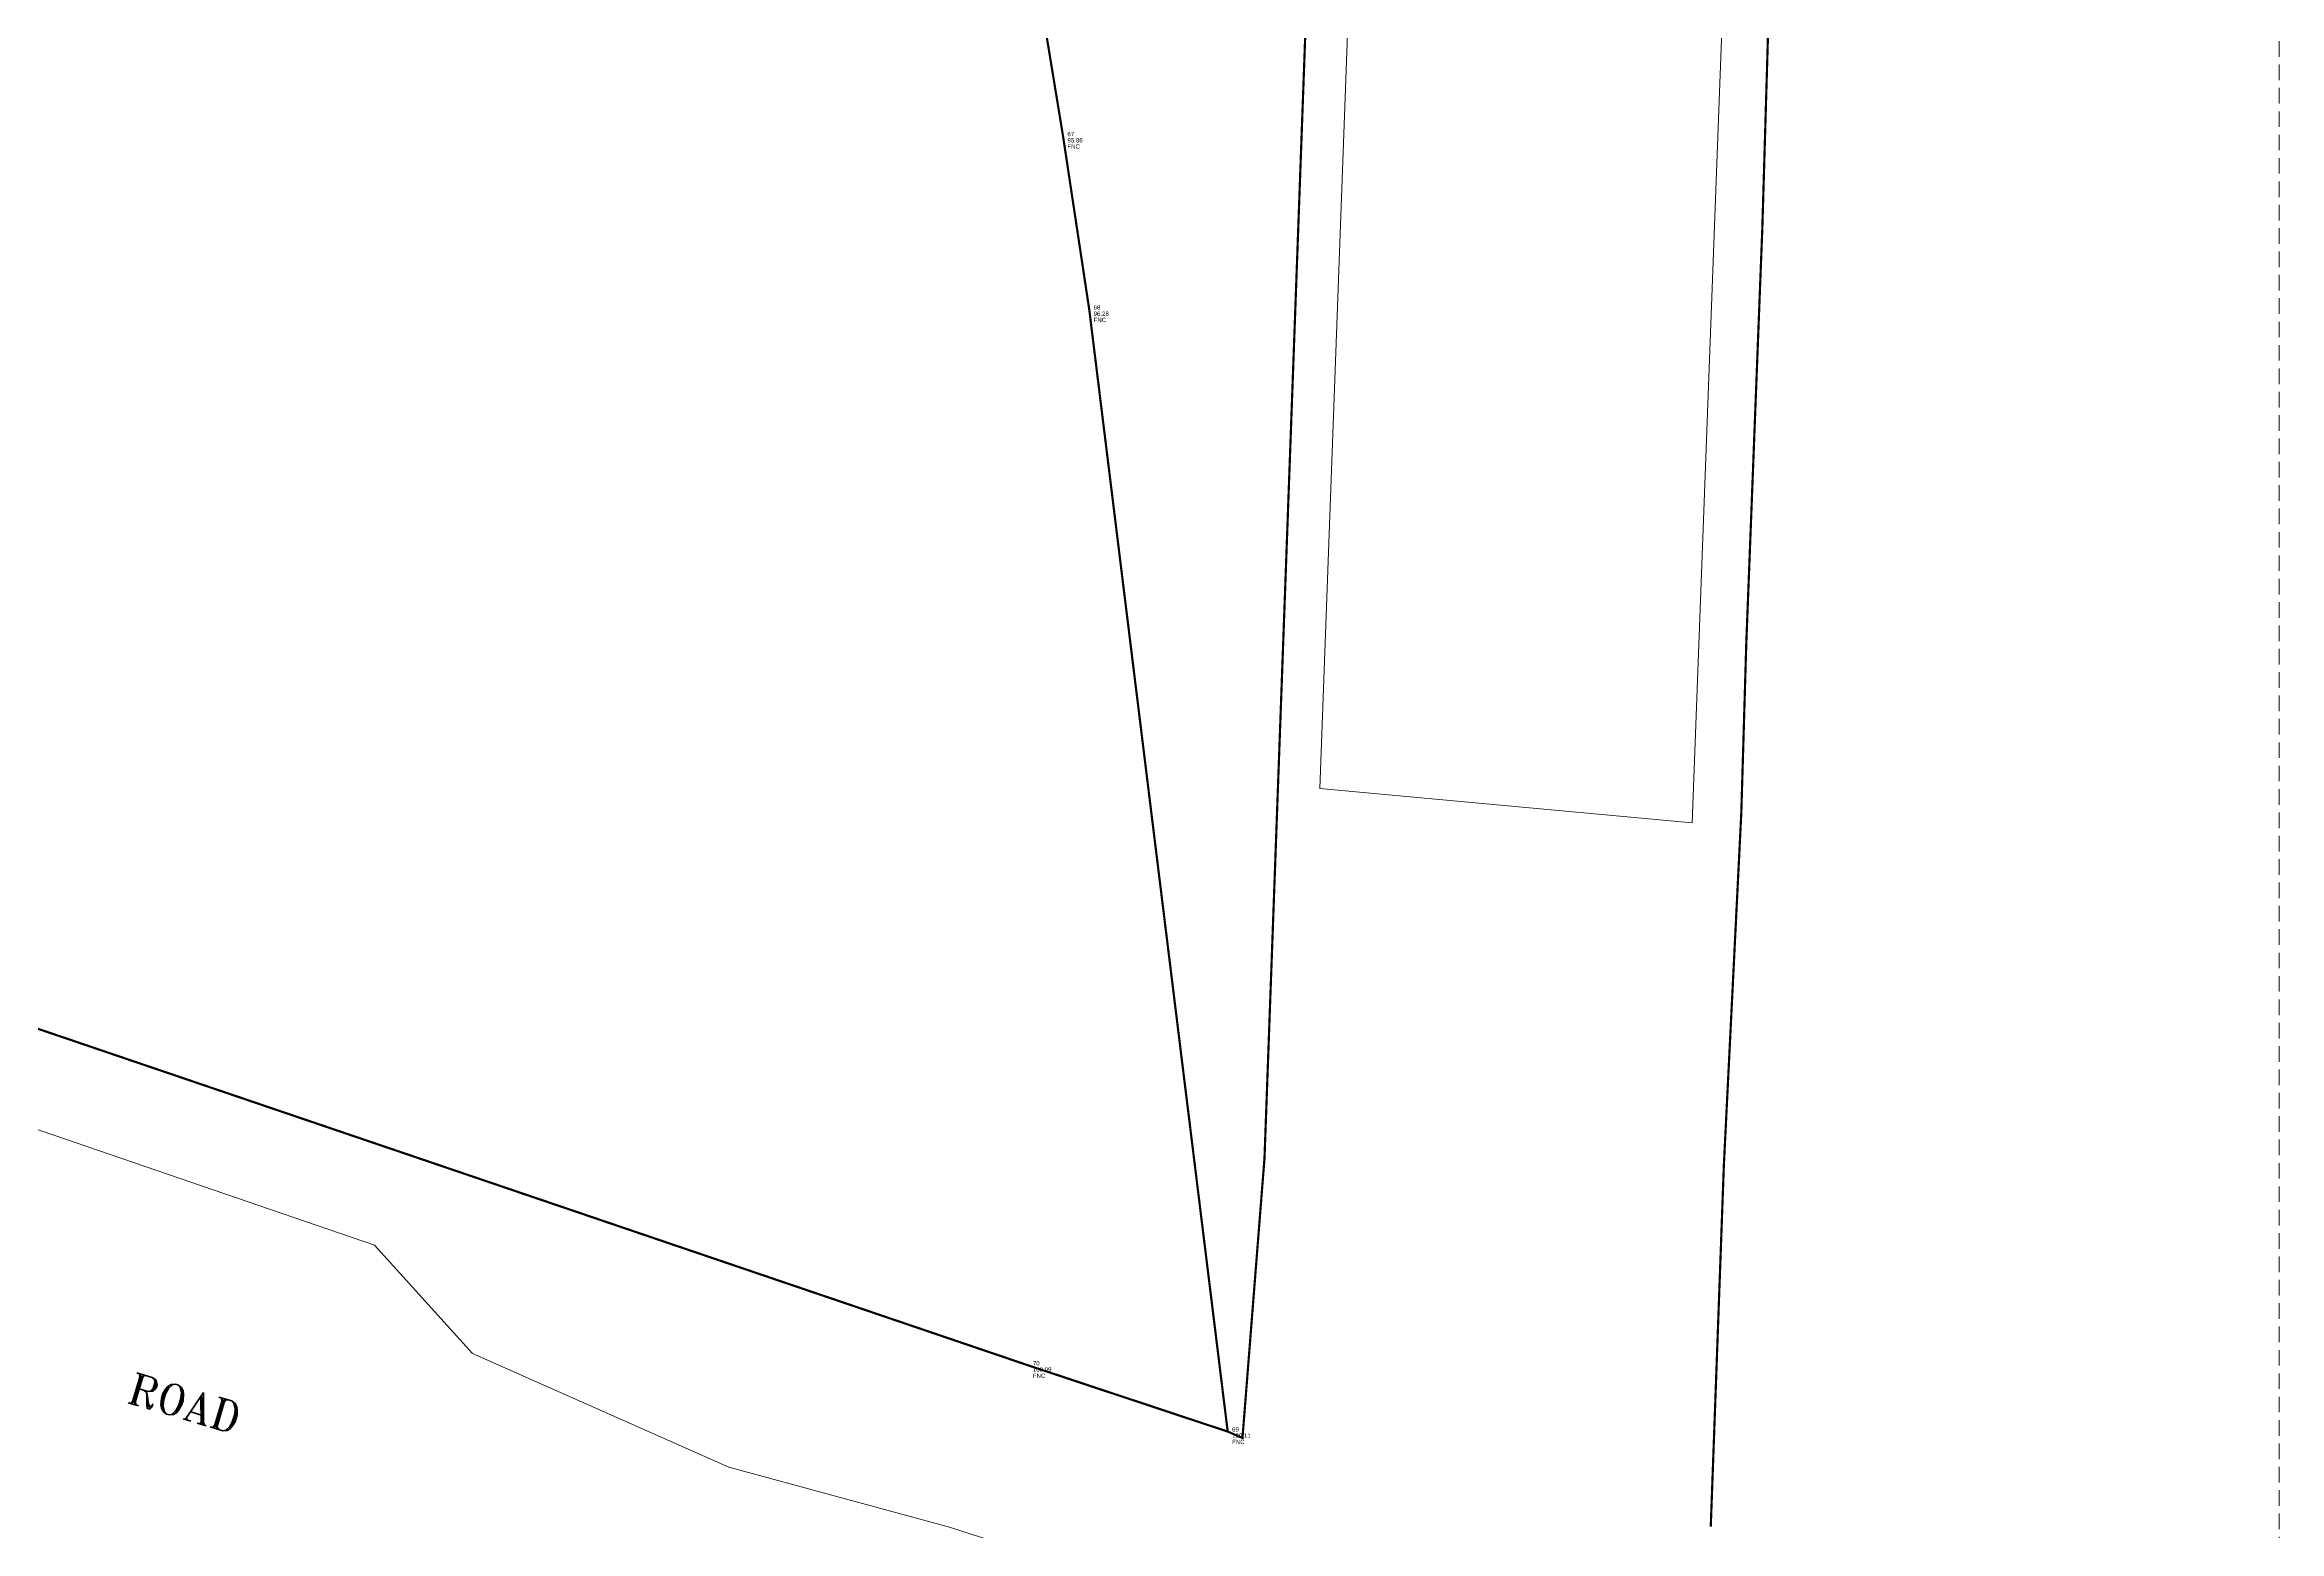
# Model space of a CAD drawing. Header units: millimetres. Extents: x 1332 to 1607, y 864 to 1149.
# Drawn here: x 1498.2 to 1569.9, y 959 to 1006.7 of the extents above; entities that cross this region are included whole.
import ezdxf

# ---------------------------------------------------------------- set-up
doc = ezdxf.new("R2010")
doc.units = ezdxf.units.MM
doc.linetypes.add('1', pattern=[0])
doc.linetypes.add('DASHED', pattern=[0.75, 0.5, -0.25])
for name, color, linetype in [('PATRA', 6, '1'), ('pntdesc', 1, 'Continuous'), ('pntelev', 2, 'Continuous'), ('pntno', 3, 'Continuous'), ('ROAD', 5, 'Continuous')]:
    doc.layers.add(name, color=color, linetype=linetype)
doc.layers.add('Proposed D.P. Road', color=214, linetype='Continuous', lineweight=30)
doc.styles.add('ROMANT', font='romant.shx', dxfattribs={"height": 1.9})
doc.styles.get("Standard").update_dxf_attribs({"font": 'arial.ttf'})

msp = doc.modelspace()

# ---------------------------------------------------------------- linework, layer by layer
at = {"linetype": 'DASHED', "lineweight": 0}
msp.add_lwpolyline([(1569.87369, 863.69851), (1331.81928, 863.69851), (1331.81928, 1149.34711), (1569.87369, 1149.34711)], close=True, dxfattribs=at)
at = {"color": 254}
for p in [(1530.844, 1003.798, 95.857), (1531.685, 998.233, 96.282), (1529.735, 964.351, 100.091), (1536.128, 962.229, 100.112)]:
    msp.add_point(p, dxfattribs=at)
at = {"layer": 'PATRA', "color": 3, "linetype": 'DASHED', "const_width": 0.07}
for points, elevation in [([(1517.563, 1054.673), (1518.513, 1053.292), (1519.22, 1052.055), (1519.655, 1051.373), (1521.882, 1047.274), (1523.385, 1044.482), (1525.092, 1040.77), (1525.692, 1037.196), (1527.15, 1026.291), (1530.844, 1003.798), (1531.685, 998.233), (1536.128, 962.229), (1536.602, 962.025), (1537.308, 970.999), (1538.906, 1015.028), (1539.962, 1043.206), (1540.074, 1046.275), (1540.291, 1052.089), (1541.42951, 1084.54576)], 97.281), ([(1536.602, 962.025), (1537.308, 970.999), (1538.906, 1015.028), (1539.962, 1043.206), (1540.074, 1046.275), (1540.291, 1052.089), (1541.42951, 1084.54576)], 97.281), ([(1556.539, 1082.951), (1556.046, 1077.271), (1555.637, 1066.154), (1555.319, 1057.15), (1554.867, 1045.869), (1554.46, 1034.655), (1554.07, 1023.576), (1553.614, 1012.092), (1553.283, 1000.827), (1552.769, 987.526), (1552.609, 982.082), (1552.049, 970.768), (1551.629, 959.178)], 93.61), ([(1517.563, 1054.673), (1518.513, 1053.292), (1519.22, 1052.055), (1519.655, 1051.373), (1521.882, 1047.274), (1523.385, 1044.482), (1525.092, 1040.77), (1525.692, 1037.196), (1527.15, 1026.291), (1530.844, 1003.798), (1531.685, 998.233), (1536.128, 962.229), (1529.735, 964.351), (1492.185, 977.114)], 90.418)]:
    msp.add_lwpolyline(points, dxfattribs=dict(at, elevation=elevation))
at = {"layer": 'ROAD', "linetype": 'Continuous', "lineweight": 0, "flags": 128}
for points, elevation in [([(1557.105, 1094.088), (1555.171, 1085.37), (1554.864, 1082.82), (1554.092, 1063.093), (1553.803, 1056.495), (1552.783, 1028.346), (1551.909, 1005.212), (1551.032, 981.768), (1539.087, 982.867), (1540.178, 1012.633), (1540.872, 1031.622), (1541.833, 1058.119), (1542.664, 1078.552), (1543, 1084.38), (1543.411, 1088.154), (1546.538, 1101.57)], 93.761), ([(1350.043, 1025.35), (1369.605, 1018.937), (1386.89, 1014.386), (1386.451, 1010.643), (1393.822, 1007.63), (1508.751, 968.213), (1511.888, 964.732), (1520.116, 961.09), (1527.202, 959.163), (1536.713, 956.096)], 97.056)]:
    msp.add_lwpolyline(points, dxfattribs=dict(at, elevation=elevation))

# ---------------------------------------------------------------- texts
at = {"layer": 'pntdesc'}
for p in [(1530.984, 1003.398), (1531.825, 997.833), (1529.875, 963.951), (1536.268, 961.829)]:
    msp.add_text('FNC', height=0.14, dxfattribs=at).set_placement(p)
at = {"layer": 'pntelev'}
for s, p in [('95.86', (1530.984, 1003.598)), ('96.28', (1531.825, 998.033)), ('100.09', (1529.875, 964.151)), ('100.11', (1536.268, 962.029))]:
    msp.add_text(s, height=0.14, dxfattribs=at).set_placement(p)
at = {"layer": 'pntno'}
for s, p in [('67', (1530.984, 1003.798)), ('68', (1531.825, 998.233)), ('70', (1529.875, 964.351)), ('69', (1536.268, 962.229))]:
    msp.add_text(s, height=0.14, dxfattribs=at).set_placement(p)
at = {"layer": 'Proposed D.P. Road', "color": 0, "lineweight": -3, "style": 'ROMANT'}
msp.add_text('ROAD', height=1, rotation=343.5208662, dxfattribs=at).set_placement((1500.75935, 963.18055))

doc.saveas('drawing.dxf')
